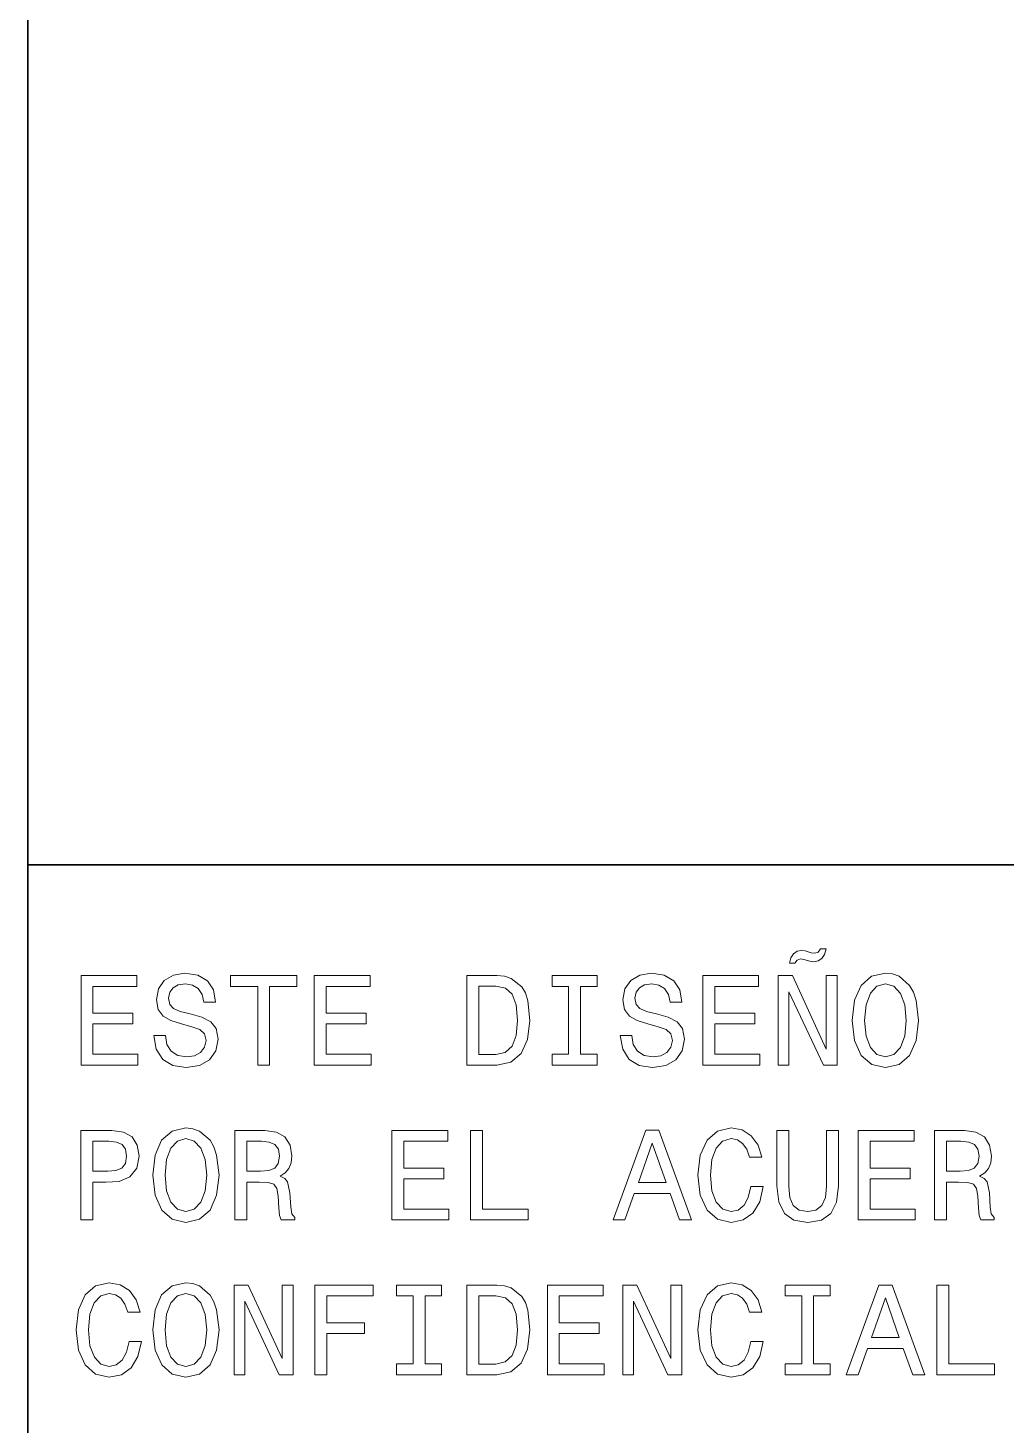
# Model space of a CAD drawing. Extents: x 14 to 2196, y -1968 to 1826.
# Drawn here: x 953.1 to 1024.1, y -890.9 to -789.6 of the extents above; entities that cross this region are included whole.
import ezdxf

# ---------------------------------------------------------------- set-up
doc = ezdxf.new("R2010")
doc.units = 0

msp = doc.modelspace()

# ---------------------------------------------------------------- linework, layer by layer
at = {"color": 7, "lineweight": 35}
for p, q in [((953.112305, -708.265381), (953.112305, -992.265381)), ((953.112305, -708.265381), (953.112305, -992.265381)), ((953.112305, -850.265381), (1173.112305, -850.265381)), ((953.112305, -850.265381), (1173.112305, -850.265381))]:
    msp.add_line(p, q, dxfattribs=at)
at = {"color": 7, "lineweight": 13}
for points in [[(1011.015747, -856.361572), (1010.613037, -856.361572), (1010.444458, -856.605103), (1010.191528, -856.680054), (1009.93866, -856.642578), (1009.498474, -856.511475), (1009.226868, -856.473999), (1008.908386, -856.539551), (1008.655518, -856.717529), (1008.458862, -857.007874), (1008.346436, -857.410583), (1008.749207, -857.410583), (1008.908386, -857.176453), (1009.161316, -857.092163), (1009.386108, -857.129578), (1009.826294, -857.251343), (1010.125977, -857.298218), (1010.435059, -857.242004), (1010.697327, -857.064026), (1010.884644, -856.773682)], [(1011.015747, -856.361572), (1010.613037, -856.361572), (1010.444458, -856.605103), (1010.191528, -856.680054), (1009.93866, -856.642578), (1009.498474, -856.511475), (1009.226868, -856.473999), (1008.908386, -856.539551), (1008.655518, -856.717529), (1008.458862, -857.007874), (1008.346436, -857.410583), (1008.749207, -857.410583), (1008.908386, -857.176453), (1009.161316, -857.092163), (1009.386108, -857.129578), (1009.826294, -857.251343), (1010.125977, -857.298218), (1010.435059, -857.242004), (1010.697327, -857.064026), (1010.884644, -856.773682)], [(956.9646, -864.800354), (961.085632, -864.800354), (961.085632, -864.013611), (957.826294, -864.013611), (957.826294, -861.812622), (960.729736, -861.812622), (960.729736, -861.035217), (957.826294, -861.035217), (957.826294, -859.087097), (961.010742, -859.087097), (961.010742, -858.300354), (956.9646, -858.300354)], [(956.9646, -864.800354), (961.085632, -864.800354), (961.085632, -864.013611), (957.826294, -864.013611), (957.826294, -861.812622), (960.729736, -861.812622), (960.729736, -861.035217), (957.826294, -861.035217), (957.826294, -859.087097), (961.010742, -859.087097), (961.010742, -858.300354), (956.9646, -858.300354)], [(963.089966, -862.655518), (962.237671, -862.655518), (962.424988, -863.648315), (962.893311, -864.378906), (963.614441, -864.819092), (964.588501, -864.978333), (965.553223, -864.82843), (966.274414, -864.416321), (966.733337, -863.770081), (966.901917, -862.917786), (966.761414, -862.14978), (966.368042, -861.653381), (965.731201, -861.325562), (964.878906, -861.082031), (964.148315, -860.904114), (963.670654, -860.698059), (963.399048, -860.398315), (963.314758, -859.930054), (963.399048, -859.508545), (963.642578, -859.190125), (964.017212, -858.974731), (964.532349, -858.89978), (965.056824, -858.993408), (965.468933, -859.246338), (965.74054, -859.667786), (965.871643, -860.239136), (966.723999, -860.239136), (966.723999, -860.220398), (966.574097, -859.339966), (966.133911, -858.684387), (965.440857, -858.272278), (964.504211, -858.131775), (963.661316, -858.272278), (963.005676, -858.665649), (962.584229, -859.274414), (962.434326, -860.061157), (962.556091, -860.763611), (962.911987, -861.241272), (963.473999, -861.559692), (964.242004, -861.803223), (965.00061, -862.018677), (965.57196, -862.224731), (965.918518, -862.524414), (966.040283, -863.011475), (965.927856, -863.507874), (965.637512, -863.882507), (965.197327, -864.116638), (964.625977, -864.191589), (963.989136, -864.088562), (963.502075, -863.788818), (963.192993, -863.301819)], [(963.089966, -862.655518), (962.237671, -862.655518), (962.424988, -863.648315), (962.893311, -864.378906), (963.614441, -864.819092), (964.588501, -864.978333), (965.553223, -864.82843), (966.274414, -864.416321), (966.733337, -863.770081), (966.901917, -862.917786), (966.761414, -862.14978), (966.368042, -861.653381), (965.731201, -861.325562), (964.878906, -861.082031), (964.148315, -860.904114), (963.670654, -860.698059), (963.399048, -860.398315), (963.314758, -859.930054), (963.399048, -859.508545), (963.642578, -859.190125), (964.017212, -858.974731), (964.532349, -858.89978), (965.056824, -858.993408), (965.468933, -859.246338), (965.74054, -859.667786), (965.871643, -860.239136), (966.723999, -860.239136), (966.723999, -860.220398), (966.574097, -859.339966), (966.133911, -858.684387), (965.440857, -858.272278), (964.504211, -858.131775), (963.661316, -858.272278), (963.005676, -858.665649), (962.584229, -859.274414), (962.434326, -860.061157), (962.556091, -860.763611), (962.911987, -861.241272), (963.473999, -861.559692), (964.242004, -861.803223), (965.00061, -862.018677), (965.57196, -862.224731), (965.918518, -862.524414), (966.040283, -863.011475), (965.927856, -863.507874), (965.637512, -863.882507), (965.197327, -864.116638), (964.625977, -864.191589), (963.989136, -864.088562), (963.502075, -863.788818), (963.192993, -863.301819)], [(969.777283, -864.800354), (970.638977, -864.800354), (970.638977, -859.087097), (972.605835, -859.087097), (972.605835, -858.300354), (967.801086, -858.300354), (967.801086, -859.087097), (969.777283, -859.087097)], [(969.777283, -864.800354), (970.638977, -864.800354), (970.638977, -859.087097), (972.605835, -859.087097), (972.605835, -858.300354), (967.801086, -858.300354), (967.801086, -859.087097), (969.777283, -859.087097)], [(973.879578, -864.800354), (978.00061, -864.800354), (978.00061, -864.013611), (974.741272, -864.013611), (974.741272, -861.812622), (977.644714, -861.812622), (977.644714, -861.035217), (974.741272, -861.035217), (974.741272, -859.087097), (977.92572, -859.087097), (977.92572, -858.300354), (973.879578, -858.300354)], [(973.879578, -864.800354), (978.00061, -864.800354), (978.00061, -864.013611), (974.741272, -864.013611), (974.741272, -861.812622), (977.644714, -861.812622), (977.644714, -861.035217), (974.741272, -861.035217), (974.741272, -859.087097), (977.92572, -859.087097), (977.92572, -858.300354), (973.879578, -858.300354)], [(987.11377, -858.300354), (984.950195, -858.300354), (984.950195, -864.800354), (987.11377, -864.800354), (988.134644, -864.594299), (988.893311, -863.966797), (989.361572, -862.945862), (989.530151, -861.550354), (989.38031, -860.126709), (989.192993, -859.564758), (988.930725, -859.115173), (988.172119, -858.506409), (987.67572, -858.356567)], [(987.11377, -858.300354), (984.950195, -858.300354), (984.950195, -864.800354), (987.11377, -864.800354), (988.134644, -864.594299), (988.893311, -863.966797), (989.361572, -862.945862), (989.530151, -861.550354), (989.38031, -860.126709), (989.192993, -859.564758), (988.930725, -859.115173), (988.172119, -858.506409), (987.67572, -858.356567)], [(992.330627, -864.013611), (991.131775, -864.013611), (991.131775, -864.800354), (994.391113, -864.800354), (994.391113, -864.013611), (993.192261, -864.013611), (993.192261, -859.087097), (994.391113, -859.087097), (994.391113, -858.300354), (991.131775, -858.300354), (991.131775, -859.087097), (992.330627, -859.087097)], [(992.330627, -864.013611), (991.131775, -864.013611), (991.131775, -864.800354), (994.391113, -864.800354), (994.391113, -864.013611), (993.192261, -864.013611), (993.192261, -859.087097), (994.391113, -859.087097), (994.391113, -858.300354), (991.131775, -858.300354), (991.131775, -859.087097), (992.330627, -859.087097)], [(996.919922, -862.655518), (996.067627, -862.655518), (996.254944, -863.648315), (996.723267, -864.378906), (997.444458, -864.819092), (998.418518, -864.978333), (999.383179, -864.82843), (1000.10437, -864.416321), (1000.563293, -863.770081), (1000.731934, -862.917786), (1000.591431, -862.14978), (1000.198059, -861.653381), (999.561157, -861.325562), (998.708862, -861.082031), (997.978271, -860.904114), (997.50061, -860.698059), (997.229004, -860.398315), (997.144714, -859.930054), (997.229004, -859.508545), (997.472534, -859.190125), (997.847168, -858.974731), (998.362305, -858.89978), (998.88678, -858.993408), (999.298889, -859.246338), (999.570496, -859.667786), (999.70166, -860.239136), (1000.553955, -860.239136), (1000.553955, -860.220398), (1000.404114, -859.339966), (999.963867, -858.684387), (999.270813, -858.272278), (998.334229, -858.131775), (997.491272, -858.272278), (996.835632, -858.665649), (996.414185, -859.274414), (996.264343, -860.061157), (996.386108, -860.763611), (996.742004, -861.241272), (997.303955, -861.559692), (998.07196, -861.803223), (998.830627, -862.018677), (999.401917, -862.224731), (999.748474, -862.524414), (999.870239, -863.011475), (999.757812, -863.507874), (999.467468, -863.882507), (999.027283, -864.116638), (998.455933, -864.191589), (997.819092, -864.088562), (997.332031, -863.788818), (997.022949, -863.301819)], [(996.919922, -862.655518), (996.067627, -862.655518), (996.254944, -863.648315), (996.723267, -864.378906), (997.444458, -864.819092), (998.418518, -864.978333), (999.383179, -864.82843), (1000.10437, -864.416321), (1000.563293, -863.770081), (1000.731934, -862.917786), (1000.591431, -862.14978), (1000.198059, -861.653381), (999.561157, -861.325562), (998.708862, -861.082031), (997.978271, -860.904114), (997.50061, -860.698059), (997.229004, -860.398315), (997.144714, -859.930054), (997.229004, -859.508545), (997.472534, -859.190125), (997.847168, -858.974731), (998.362305, -858.89978), (998.88678, -858.993408), (999.298889, -859.246338), (999.570496, -859.667786), (999.70166, -860.239136), (1000.553955, -860.239136), (1000.553955, -860.220398), (1000.404114, -859.339966), (999.963867, -858.684387), (999.270813, -858.272278), (998.334229, -858.131775), (997.491272, -858.272278), (996.835632, -858.665649), (996.414185, -859.274414), (996.264343, -860.061157), (996.386108, -860.763611), (996.742004, -861.241272), (997.303955, -861.559692), (998.07196, -861.803223), (998.830627, -862.018677), (999.401917, -862.224731), (999.748474, -862.524414), (999.870239, -863.011475), (999.757812, -863.507874), (999.467468, -863.882507), (999.027283, -864.116638), (998.455933, -864.191589), (997.819092, -864.088562), (997.332031, -863.788818), (997.022949, -863.301819)], [(1002.071228, -864.800354), (1006.192261, -864.800354), (1006.192261, -864.013611), (1002.932922, -864.013611), (1002.932922, -861.812622), (1005.836365, -861.812622), (1005.836365, -861.035217), (1002.932922, -861.035217), (1002.932922, -859.087097), (1006.117371, -859.087097), (1006.117371, -858.300354), (1002.071228, -858.300354)], [(1002.071228, -864.800354), (1006.192261, -864.800354), (1006.192261, -864.013611), (1002.932922, -864.013611), (1002.932922, -861.812622), (1005.836365, -861.812622), (1005.836365, -861.035217), (1002.932922, -861.035217), (1002.932922, -859.087097), (1006.117371, -859.087097), (1006.117371, -858.300354), (1002.071228, -858.300354)], [(1007.540955, -864.800354), (1008.318359, -864.800354), (1008.318359, -859.47113), (1010.809692, -864.800354), (1011.81189, -864.800354), (1011.81189, -858.300354), (1011.025146, -858.300354), (1011.025146, -863.629578), (1008.56189, -858.300354), (1007.540955, -858.300354)], [(1007.540955, -864.800354), (1008.318359, -864.800354), (1008.318359, -859.47113), (1010.809692, -864.800354), (1011.81189, -864.800354), (1011.81189, -858.300354), (1011.025146, -858.300354), (1011.025146, -863.629578), (1008.56189, -858.300354), (1007.540955, -858.300354)], [(1012.907715, -861.550354), (1013.076294, -863.011475), (1013.563293, -864.088562), (1014.32196, -864.75354), (1015.314758, -864.978333), (1016.298157, -864.75354), (1017.066223, -864.088562), (1017.543884, -863.011475), (1017.721802, -861.550354), (1017.543884, -860.098633), (1017.33783, -859.508545), (1017.066223, -859.021545), (1016.298157, -858.356567), (1015.829895, -858.187988), (1015.314758, -858.122375), (1014.312622, -858.356567), (1013.553955, -859.012146), (1013.076294, -860.089233)], [(1012.907715, -861.550354), (1013.076294, -863.011475), (1013.563293, -864.088562), (1014.32196, -864.75354), (1015.314758, -864.978333), (1016.298157, -864.75354), (1017.066223, -864.088562), (1017.543884, -863.011475), (1017.721802, -861.550354), (1017.543884, -860.098633), (1017.33783, -859.508545), (1017.066223, -859.021545), (1016.298157, -858.356567), (1015.829895, -858.187988), (1015.314758, -858.122375), (1014.312622, -858.356567), (1013.553955, -859.012146), (1013.076294, -860.089233)], [(987.048157, -859.077759), (987.76001, -859.218201), (988.247009, -859.649048), (988.537354, -860.417053), (988.631042, -861.550354), (988.528015, -862.646179), (988.237671, -863.414185), (987.741272, -863.873108), (987.048157, -864.022949), (985.821228, -864.022949), (985.821228, -859.077759)], [(987.048157, -859.077759), (987.76001, -859.218201), (988.247009, -859.649048), (988.537354, -860.417053), (988.631042, -861.550354), (988.528015, -862.646179), (988.237671, -863.414185), (987.741272, -863.873108), (987.048157, -864.022949), (985.821228, -864.022949), (985.821228, -859.077759)], [(1013.806824, -861.550354), (1013.909851, -860.417053), (1014.218933, -859.583496), (1014.696594, -859.077759), (1015.314758, -858.89978), (1015.923523, -859.077759), (1016.401184, -859.592834), (1016.710266, -860.426453), (1016.822693, -861.550354), (1016.710266, -862.683655), (1016.401184, -863.517212), (1015.923523, -864.022949), (1015.314758, -864.191589), (1014.696594, -864.022949), (1014.218933, -863.517212), (1013.909851, -862.692993)], [(1013.806824, -861.550354), (1013.909851, -860.417053), (1014.218933, -859.583496), (1014.696594, -859.077759), (1015.314758, -858.89978), (1015.923523, -859.077759), (1016.401184, -859.592834), (1016.710266, -860.426453), (1016.822693, -861.550354), (1016.710266, -862.683655), (1016.401184, -863.517212), (1015.923523, -864.022949), (1015.314758, -864.191589), (1014.696594, -864.022949), (1014.218933, -863.517212), (1013.909851, -862.692993)], [(956.955261, -876.030151), (957.816895, -876.030151), (957.816895, -873.285889), (958.772217, -873.285889), (959.736938, -873.239075), (960.504944, -872.911255), (961.001343, -872.274414), (961.169922, -871.40332), (961.038818, -870.5979), (960.664185, -870.007812), (960.046021, -869.651917), (959.203064, -869.530151), (956.955261, -869.530151)], [(956.955261, -876.030151), (957.816895, -876.030151), (957.816895, -873.285889), (958.772217, -873.285889), (959.736938, -873.239075), (960.504944, -872.911255), (961.001343, -872.274414), (961.169922, -871.40332), (961.038818, -870.5979), (960.664185, -870.007812), (960.046021, -869.651917), (959.203064, -869.530151), (956.955261, -869.530151)], [(962.16272, -872.780151), (962.331299, -874.241272), (962.818359, -875.318359), (963.577026, -875.983337), (964.569824, -876.20813), (965.553223, -875.983337), (966.321228, -875.318359), (966.798889, -874.241272), (966.976868, -872.780151), (966.798889, -871.32843), (966.592834, -870.738342), (966.321228, -870.251343), (965.553223, -869.586365), (965.0849, -869.417786), (964.569824, -869.352173), (963.567627, -869.586365), (962.80896, -870.241943), (962.331299, -871.319031)], [(962.16272, -872.780151), (962.331299, -874.241272), (962.818359, -875.318359), (963.577026, -875.983337), (964.569824, -876.20813), (965.553223, -875.983337), (966.321228, -875.318359), (966.798889, -874.241272), (966.976868, -872.780151), (966.798889, -871.32843), (966.592834, -870.738342), (966.321228, -870.251343), (965.553223, -869.586365), (965.0849, -869.417786), (964.569824, -869.352173), (963.567627, -869.586365), (962.80896, -870.241943), (962.331299, -871.319031)], [(968.119507, -876.030151), (968.99054, -876.030151), (968.99054, -873.285889), (969.88031, -873.285889), (970.53595, -873.314026), (970.948059, -873.445129), (971.172852, -873.754211), (971.266479, -874.306824), (971.313293, -875.149719), (971.369507, -875.702332), (971.481873, -876.030151), (972.465332, -876.030151), (972.465332, -875.852173), (972.249939, -875.589966), (972.174988, -875.102905), (972.109436, -874.053955), (971.950195, -873.27655), (971.734802, -873.03302), (971.397583, -872.855103), (971.772217, -872.620911), (972.034485, -872.293091), (972.203064, -871.881042), (972.259277, -871.384644), (972.128174, -870.5979), (971.75354, -870.007812), (971.135376, -869.651917), (970.292419, -869.530151), (968.119507, -869.530151)], [(968.119507, -876.030151), (968.99054, -876.030151), (968.99054, -873.285889), (969.88031, -873.285889), (970.53595, -873.314026), (970.948059, -873.445129), (971.172852, -873.754211), (971.266479, -874.306824), (971.313293, -875.149719), (971.369507, -875.702332), (971.481873, -876.030151), (972.465332, -876.030151), (972.465332, -875.852173), (972.249939, -875.589966), (972.174988, -875.102905), (972.109436, -874.053955), (971.950195, -873.27655), (971.734802, -873.03302), (971.397583, -872.855103), (971.772217, -872.620911), (972.034485, -872.293091), (972.203064, -871.881042), (972.259277, -871.384644), (972.128174, -870.5979), (971.75354, -870.007812), (971.135376, -869.651917), (970.292419, -869.530151), (968.119507, -869.530151)], [(979.517944, -876.030151), (983.638977, -876.030151), (983.638977, -875.243408), (980.379578, -875.243408), (980.379578, -873.042419), (983.283081, -873.042419), (983.283081, -872.265015), (980.379578, -872.265015), (980.379578, -870.316895), (983.564026, -870.316895), (983.564026, -869.530151), (979.517944, -869.530151)], [(979.517944, -876.030151), (983.638977, -876.030151), (983.638977, -875.243408), (980.379578, -875.243408), (980.379578, -873.042419), (983.283081, -873.042419), (983.283081, -872.265015), (980.379578, -872.265015), (980.379578, -870.316895), (983.564026, -870.316895), (983.564026, -869.530151), (979.517944, -869.530151)], [(985.221802, -876.030151), (989.399048, -876.030151), (989.399048, -875.243408), (986.083496, -875.243408), (986.083496, -869.530151), (985.221802, -869.530151)], [(985.221802, -876.030151), (989.399048, -876.030151), (989.399048, -875.243408), (986.083496, -875.243408), (986.083496, -869.530151), (985.221802, -869.530151)], [(995.55249, -876.030151), (996.414185, -876.030151), (997.0979, -874.119507), (999.692261, -874.119507), (1000.375977, -876.030151), (1001.256409, -876.030151), (998.877441, -869.520813), (997.922119, -869.520813)], [(995.55249, -876.030151), (996.414185, -876.030151), (997.0979, -874.119507), (999.692261, -874.119507), (1000.375977, -876.030151), (1001.256409, -876.030151), (998.877441, -869.520813), (997.922119, -869.520813)], [(1005.55542, -873.613708), (1005.368042, -874.400452), (1005.05896, -874.962402), (1004.628174, -875.30896), (1004.122375, -875.421387), (1003.513611, -875.252747), (1003.03595, -874.747009), (1002.717468, -873.922791), (1002.614441, -872.780151), (1002.717468, -871.646851), (1003.02655, -870.813293), (1003.504211, -870.307556), (1004.122375, -870.129578), (1004.57196, -870.223206), (1004.955933, -870.485474), (1005.255676, -870.906982), (1005.461731, -871.487671), (1006.351501, -871.487671), (1006.070496, -870.5979), (1005.583496, -869.923523), (1004.918518, -869.502075), (1004.122375, -869.352173), (1003.129578, -869.586365), (1002.370972, -870.241943), (1001.883911, -871.319031), (1001.715332, -872.780151), (1001.883911, -874.241272), (1002.370972, -875.318359), (1003.129578, -875.983337), (1004.122375, -876.20813), (1004.993408, -876.030151), (1005.695862, -875.533752), (1006.192261, -874.718933), (1006.454529, -873.613708)], [(1005.55542, -873.613708), (1005.368042, -874.400452), (1005.05896, -874.962402), (1004.628174, -875.30896), (1004.122375, -875.421387), (1003.513611, -875.252747), (1003.03595, -874.747009), (1002.717468, -873.922791), (1002.614441, -872.780151), (1002.717468, -871.646851), (1003.02655, -870.813293), (1003.504211, -870.307556), (1004.122375, -870.129578), (1004.57196, -870.223206), (1004.955933, -870.485474), (1005.255676, -870.906982), (1005.461731, -871.487671), (1006.351501, -871.487671), (1006.070496, -870.5979), (1005.583496, -869.923523), (1004.918518, -869.502075), (1004.122375, -869.352173), (1003.129578, -869.586365), (1002.370972, -870.241943), (1001.883911, -871.319031), (1001.715332, -872.780151), (1001.883911, -874.241272), (1002.370972, -875.318359), (1003.129578, -875.983337), (1004.122375, -876.20813), (1004.993408, -876.030151), (1005.695862, -875.533752), (1006.192261, -874.718933), (1006.454529, -873.613708)], [(1007.437927, -873.557556), (1007.569092, -874.728271), (1007.981201, -875.561829), (1008.674255, -876.03949), (1009.676453, -876.20813), (1010.669189, -876.03949), (1011.362305, -875.561829), (1011.774414, -874.737671), (1011.914917, -873.557556), (1011.914917, -869.530151), (1011.043884, -869.530151), (1011.043884, -873.60437), (1010.959595, -874.400452), (1010.706665, -874.971802), (1010.275879, -875.30896), (1009.676453, -875.421387), (1009.058289, -875.30896), (1008.627441, -874.971802), (1008.374573, -874.409851), (1008.299622, -873.60437), (1008.299622, -869.530151), (1007.437927, -869.530151)], [(1007.437927, -873.557556), (1007.569092, -874.728271), (1007.981201, -875.561829), (1008.674255, -876.03949), (1009.676453, -876.20813), (1010.669189, -876.03949), (1011.362305, -875.561829), (1011.774414, -874.737671), (1011.914917, -873.557556), (1011.914917, -869.530151), (1011.043884, -869.530151), (1011.043884, -873.60437), (1010.959595, -874.400452), (1010.706665, -874.971802), (1010.275879, -875.30896), (1009.676453, -875.421387), (1009.058289, -875.30896), (1008.627441, -874.971802), (1008.374573, -874.409851), (1008.299622, -873.60437), (1008.299622, -869.530151), (1007.437927, -869.530151)], [(1013.3479, -876.030151), (1017.468933, -876.030151), (1017.468933, -875.243408), (1014.209595, -875.243408), (1014.209595, -873.042419), (1017.113037, -873.042419), (1017.113037, -872.265015), (1014.209595, -872.265015), (1014.209595, -870.316895), (1017.393982, -870.316895), (1017.393982, -869.530151), (1013.3479, -869.530151)], [(1013.3479, -876.030151), (1017.468933, -876.030151), (1017.468933, -875.243408), (1014.209595, -875.243408), (1014.209595, -873.042419), (1017.113037, -873.042419), (1017.113037, -872.265015), (1014.209595, -872.265015), (1014.209595, -870.316895), (1017.393982, -870.316895), (1017.393982, -869.530151), (1013.3479, -869.530151)], [(1018.864441, -876.030151), (1019.735474, -876.030151), (1019.735474, -873.285889), (1020.625244, -873.285889), (1021.280884, -873.314026), (1021.692993, -873.445129), (1021.917786, -873.754211), (1022.011475, -874.306824), (1022.058289, -875.149719), (1022.114441, -875.702332), (1022.226868, -876.030151), (1023.210266, -876.030151), (1023.210266, -875.852173), (1022.994873, -875.589966), (1022.919922, -875.102905), (1022.85437, -874.053955), (1022.69519, -873.27655), (1022.479736, -873.03302), (1022.142578, -872.855103), (1022.517212, -872.620911), (1022.779419, -872.293091), (1022.948059, -871.881042), (1023.004211, -871.384644), (1022.873108, -870.5979), (1022.498474, -870.007812), (1021.88031, -869.651917), (1021.037354, -869.530151), (1018.864441, -869.530151)], [(1018.864441, -876.030151), (1019.735474, -876.030151), (1019.735474, -873.285889), (1020.625244, -873.285889), (1021.280884, -873.314026), (1021.692993, -873.445129), (1021.917786, -873.754211), (1022.011475, -874.306824), (1022.058289, -875.149719), (1022.114441, -875.702332), (1022.226868, -876.030151), (1023.210266, -876.030151), (1023.210266, -875.852173), (1022.994873, -875.589966), (1022.919922, -875.102905), (1022.85437, -874.053955), (1022.69519, -873.27655), (1022.479736, -873.03302), (1022.142578, -872.855103), (1022.517212, -872.620911), (1022.779419, -872.293091), (1022.948059, -871.881042), (1023.004211, -871.384644), (1022.873108, -870.5979), (1022.498474, -870.007812), (1021.88031, -869.651917), (1021.037354, -869.530151), (1018.864441, -869.530151)], [(958.968933, -870.326233), (959.530884, -870.382446), (959.942993, -870.560425), (960.186523, -870.888245), (960.270813, -871.40332), (960.177124, -871.946594), (959.924255, -872.274414), (959.493408, -872.442993), (958.903381, -872.489807), (957.816895, -872.489807), (957.816895, -870.326233)], [(958.968933, -870.326233), (959.530884, -870.382446), (959.942993, -870.560425), (960.186523, -870.888245), (960.270813, -871.40332), (960.177124, -871.946594), (959.924255, -872.274414), (959.493408, -872.442993), (958.903381, -872.489807), (957.816895, -872.489807), (957.816895, -870.326233)], [(963.06189, -872.780151), (963.164917, -871.646851), (963.473999, -870.813293), (963.95166, -870.307556), (964.569824, -870.129578), (965.178589, -870.307556), (965.65625, -870.822632), (965.965332, -871.65625), (966.077698, -872.780151), (965.965332, -873.913452), (965.65625, -874.747009), (965.178589, -875.252747), (964.569824, -875.421387), (963.95166, -875.252747), (963.473999, -874.747009), (963.164917, -873.922791)], [(963.06189, -872.780151), (963.164917, -871.646851), (963.473999, -870.813293), (963.95166, -870.307556), (964.569824, -870.129578), (965.178589, -870.307556), (965.65625, -870.822632), (965.965332, -871.65625), (966.077698, -872.780151), (965.965332, -873.913452), (965.65625, -874.747009), (965.178589, -875.252747), (964.569824, -875.421387), (963.95166, -875.252747), (963.473999, -874.747009), (963.164917, -873.922791)], [(970.048889, -870.326233), (970.620239, -870.382446), (971.022949, -870.560425), (971.275879, -870.888245), (971.360168, -871.40332), (971.266479, -871.946594), (971.013611, -872.274414), (970.582764, -872.442993), (969.992737, -872.489807), (968.99054, -872.489807), (968.99054, -870.326233)], [(970.048889, -870.326233), (970.620239, -870.382446), (971.022949, -870.560425), (971.275879, -870.888245), (971.360168, -871.40332), (971.266479, -871.946594), (971.013611, -872.274414), (970.582764, -872.442993), (969.992737, -872.489807), (968.99054, -872.489807), (968.99054, -870.326233)], [(997.397583, -873.323364), (998.39978, -870.457397), (999.401917, -873.323364)], [(997.397583, -873.323364), (998.39978, -870.457397), (999.401917, -873.323364)], [(1020.793884, -870.326233), (1021.365173, -870.382446), (1021.767944, -870.560425), (1022.020813, -870.888245), (1022.105103, -871.40332), (1022.011475, -871.946594), (1021.758545, -872.274414), (1021.327698, -872.442993), (1020.737671, -872.489807), (1019.735474, -872.489807), (1019.735474, -870.326233)], [(1020.793884, -870.326233), (1021.365173, -870.382446), (1021.767944, -870.560425), (1022.020813, -870.888245), (1022.105103, -871.40332), (1022.011475, -871.946594), (1021.758545, -872.274414), (1021.327698, -872.442993), (1020.737671, -872.489807), (1019.735474, -872.489807), (1019.735474, -870.326233)], [(960.44873, -884.843567), (960.261414, -885.63031), (959.952393, -886.192261), (959.521545, -886.538818), (959.015747, -886.651245), (958.406982, -886.482605), (957.929321, -885.976868), (957.61084, -885.152649), (957.507812, -884.01001), (957.61084, -882.876709), (957.919922, -882.043152), (958.397583, -881.537415), (959.015747, -881.359436), (959.465332, -881.453064), (959.849365, -881.715332), (960.149048, -882.136841), (960.355103, -882.717529), (961.244873, -882.717529), (960.963867, -881.827759), (960.476868, -881.153381), (959.81189, -880.731934), (959.015747, -880.582031), (958.022949, -880.816223), (957.264343, -881.471802), (956.777283, -882.548889), (956.608704, -884.01001), (956.777283, -885.47113), (957.264343, -886.548218), (958.022949, -887.213196), (959.015747, -887.437988), (959.88678, -887.26001), (960.589233, -886.763611), (961.085632, -885.948792), (961.3479, -884.843567)], [(960.44873, -884.843567), (960.261414, -885.63031), (959.952393, -886.192261), (959.521545, -886.538818), (959.015747, -886.651245), (958.406982, -886.482605), (957.929321, -885.976868), (957.61084, -885.152649), (957.507812, -884.01001), (957.61084, -882.876709), (957.919922, -882.043152), (958.397583, -881.537415), (959.015747, -881.359436), (959.465332, -881.453064), (959.849365, -881.715332), (960.149048, -882.136841), (960.355103, -882.717529), (961.244873, -882.717529), (960.963867, -881.827759), (960.476868, -881.153381), (959.81189, -880.731934), (959.015747, -880.582031), (958.022949, -880.816223), (957.264343, -881.471802), (956.777283, -882.548889), (956.608704, -884.01001), (956.777283, -885.47113), (957.264343, -886.548218), (958.022949, -887.213196), (959.015747, -887.437988), (959.88678, -887.26001), (960.589233, -886.763611), (961.085632, -885.948792), (961.3479, -884.843567)], [(962.16272, -884.01001), (962.331299, -885.47113), (962.818359, -886.548218), (963.577026, -887.213196), (964.569824, -887.437988), (965.553223, -887.213196), (966.321228, -886.548218), (966.798889, -885.47113), (966.976868, -884.01001), (966.798889, -882.558289), (966.592834, -881.968201), (966.321228, -881.481201), (965.553223, -880.816223), (965.0849, -880.647644), (964.569824, -880.582031), (963.567627, -880.816223), (962.80896, -881.471802), (962.331299, -882.548889)], [(962.16272, -884.01001), (962.331299, -885.47113), (962.818359, -886.548218), (963.577026, -887.213196), (964.569824, -887.437988), (965.553223, -887.213196), (966.321228, -886.548218), (966.798889, -885.47113), (966.976868, -884.01001), (966.798889, -882.558289), (966.592834, -881.968201), (966.321228, -881.481201), (965.553223, -880.816223), (965.0849, -880.647644), (964.569824, -880.582031), (963.567627, -880.816223), (962.80896, -881.471802), (962.331299, -882.548889)], [(968.072693, -887.26001), (968.850037, -887.26001), (968.850037, -881.930786), (971.341431, -887.26001), (972.343567, -887.26001), (972.343567, -880.76001), (971.556824, -880.76001), (971.556824, -886.089233), (969.093567, -880.76001), (968.072693, -880.76001)], [(968.072693, -887.26001), (968.850037, -887.26001), (968.850037, -881.930786), (971.341431, -887.26001), (972.343567, -887.26001), (972.343567, -880.76001), (971.556824, -880.76001), (971.556824, -886.089233), (969.093567, -880.76001), (968.072693, -880.76001)], [(973.926453, -887.26001), (974.797485, -887.26001), (974.797485, -884.272278), (977.532349, -884.272278), (977.532349, -883.494873), (974.797485, -883.494873), (974.797485, -881.546753), (978.159851, -881.546753), (978.159851, -880.76001), (973.926453, -880.76001)], [(973.926453, -887.26001), (974.797485, -887.26001), (974.797485, -884.272278), (977.532349, -884.272278), (977.532349, -883.494873), (974.797485, -883.494873), (974.797485, -881.546753), (978.159851, -881.546753), (978.159851, -880.76001), (973.926453, -880.76001)], [(981.053955, -886.473267), (979.855103, -886.473267), (979.855103, -887.26001), (983.114441, -887.26001), (983.114441, -886.473267), (981.915649, -886.473267), (981.915649, -881.546753), (983.114441, -881.546753), (983.114441, -880.76001), (979.855103, -880.76001), (979.855103, -881.546753), (981.053955, -881.546753)], [(981.053955, -886.473267), (979.855103, -886.473267), (979.855103, -887.26001), (983.114441, -887.26001), (983.114441, -886.473267), (981.915649, -886.473267), (981.915649, -881.546753), (983.114441, -881.546753), (983.114441, -880.76001), (979.855103, -880.76001), (979.855103, -881.546753), (981.053955, -881.546753)], [(987.11377, -880.76001), (984.950195, -880.76001), (984.950195, -887.26001), (987.11377, -887.26001), (988.134644, -887.053955), (988.893311, -886.426453), (989.361572, -885.405518), (989.530151, -884.01001), (989.38031, -882.586365), (989.192993, -882.024414), (988.930725, -881.574829), (988.172119, -880.966064), (987.67572, -880.816223)], [(987.11377, -880.76001), (984.950195, -880.76001), (984.950195, -887.26001), (987.11377, -887.26001), (988.134644, -887.053955), (988.893311, -886.426453), (989.361572, -885.405518), (989.530151, -884.01001), (989.38031, -882.586365), (989.192993, -882.024414), (988.930725, -881.574829), (988.172119, -880.966064), (987.67572, -880.816223)], [(990.794556, -887.26001), (994.915649, -887.26001), (994.915649, -886.473267), (991.65625, -886.473267), (991.65625, -884.272278), (994.559692, -884.272278), (994.559692, -883.494873), (991.65625, -883.494873), (991.65625, -881.546753), (994.840698, -881.546753), (994.840698, -880.76001), (990.794556, -880.76001)], [(990.794556, -887.26001), (994.915649, -887.26001), (994.915649, -886.473267), (991.65625, -886.473267), (991.65625, -884.272278), (994.559692, -884.272278), (994.559692, -883.494873), (991.65625, -883.494873), (991.65625, -881.546753), (994.840698, -881.546753), (994.840698, -880.76001), (990.794556, -880.76001)], [(996.264343, -887.26001), (997.041687, -887.26001), (997.041687, -881.930786), (999.533081, -887.26001), (1000.535217, -887.26001), (1000.535217, -880.76001), (999.748474, -880.76001), (999.748474, -886.089233), (997.285217, -880.76001), (996.264343, -880.76001)], [(996.264343, -887.26001), (997.041687, -887.26001), (997.041687, -881.930786), (999.533081, -887.26001), (1000.535217, -887.26001), (1000.535217, -880.76001), (999.748474, -880.76001), (999.748474, -886.089233), (997.285217, -880.76001), (996.264343, -880.76001)], [(1005.55542, -884.843567), (1005.368042, -885.63031), (1005.05896, -886.192261), (1004.628174, -886.538818), (1004.122375, -886.651245), (1003.513611, -886.482605), (1003.03595, -885.976868), (1002.717468, -885.152649), (1002.614441, -884.01001), (1002.717468, -882.876709), (1003.02655, -882.043152), (1003.504211, -881.537415), (1004.122375, -881.359436), (1004.57196, -881.453064), (1004.955933, -881.715332), (1005.255676, -882.136841), (1005.461731, -882.717529), (1006.351501, -882.717529), (1006.070496, -881.827759), (1005.583496, -881.153381), (1004.918518, -880.731934), (1004.122375, -880.582031), (1003.129578, -880.816223), (1002.370972, -881.471802), (1001.883911, -882.548889), (1001.715332, -884.01001), (1001.883911, -885.47113), (1002.370972, -886.548218), (1003.129578, -887.213196), (1004.122375, -887.437988), (1004.993408, -887.26001), (1005.695862, -886.763611), (1006.192261, -885.948792), (1006.454529, -884.843567)], [(1005.55542, -884.843567), (1005.368042, -885.63031), (1005.05896, -886.192261), (1004.628174, -886.538818), (1004.122375, -886.651245), (1003.513611, -886.482605), (1003.03595, -885.976868), (1002.717468, -885.152649), (1002.614441, -884.01001), (1002.717468, -882.876709), (1003.02655, -882.043152), (1003.504211, -881.537415), (1004.122375, -881.359436), (1004.57196, -881.453064), (1004.955933, -881.715332), (1005.255676, -882.136841), (1005.461731, -882.717529), (1006.351501, -882.717529), (1006.070496, -881.827759), (1005.583496, -881.153381), (1004.918518, -880.731934), (1004.122375, -880.582031), (1003.129578, -880.816223), (1002.370972, -881.471802), (1001.883911, -882.548889), (1001.715332, -884.01001), (1001.883911, -885.47113), (1002.370972, -886.548218), (1003.129578, -887.213196), (1004.122375, -887.437988), (1004.993408, -887.26001), (1005.695862, -886.763611), (1006.192261, -885.948792), (1006.454529, -884.843567)], [(1009.245605, -886.473267), (1008.046753, -886.473267), (1008.046753, -887.26001), (1011.306091, -887.26001), (1011.306091, -886.473267), (1010.107239, -886.473267), (1010.107239, -881.546753), (1011.306091, -881.546753), (1011.306091, -880.76001), (1008.046753, -880.76001), (1008.046753, -881.546753), (1009.245605, -881.546753)], [(1009.245605, -886.473267), (1008.046753, -886.473267), (1008.046753, -887.26001), (1011.306091, -887.26001), (1011.306091, -886.473267), (1010.107239, -886.473267), (1010.107239, -881.546753), (1011.306091, -881.546753), (1011.306091, -880.76001), (1008.046753, -880.76001), (1008.046753, -881.546753), (1009.245605, -881.546753)], [(1012.467468, -887.26001), (1013.329163, -887.26001), (1014.012878, -885.349365), (1016.607239, -885.349365), (1017.290955, -887.26001), (1018.171387, -887.26001), (1015.792419, -880.750671), (1014.837097, -880.750671)], [(1012.467468, -887.26001), (1013.329163, -887.26001), (1014.012878, -885.349365), (1016.607239, -885.349365), (1017.290955, -887.26001), (1018.171387, -887.26001), (1015.792419, -880.750671), (1014.837097, -880.750671)], [(1019.051758, -887.26001), (1023.229004, -887.26001), (1023.229004, -886.473267), (1019.913452, -886.473267), (1019.913452, -880.76001), (1019.051758, -880.76001)], [(1019.051758, -887.26001), (1023.229004, -887.26001), (1023.229004, -886.473267), (1019.913452, -886.473267), (1019.913452, -880.76001), (1019.051758, -880.76001)], [(963.06189, -884.01001), (963.164917, -882.876709), (963.473999, -882.043152), (963.95166, -881.537415), (964.569824, -881.359436), (965.178589, -881.537415), (965.65625, -882.05249), (965.965332, -882.886108), (966.077698, -884.01001), (965.965332, -885.143311), (965.65625, -885.976868), (965.178589, -886.482605), (964.569824, -886.651245), (963.95166, -886.482605), (963.473999, -885.976868), (963.164917, -885.152649)], [(963.06189, -884.01001), (963.164917, -882.876709), (963.473999, -882.043152), (963.95166, -881.537415), (964.569824, -881.359436), (965.178589, -881.537415), (965.65625, -882.05249), (965.965332, -882.886108), (966.077698, -884.01001), (965.965332, -885.143311), (965.65625, -885.976868), (965.178589, -886.482605), (964.569824, -886.651245), (963.95166, -886.482605), (963.473999, -885.976868), (963.164917, -885.152649)], [(987.048157, -881.537415), (987.76001, -881.677856), (988.247009, -882.108704), (988.537354, -882.876709), (988.631042, -884.01001), (988.528015, -885.105835), (988.237671, -885.87384), (987.741272, -886.332764), (987.048157, -886.482605), (985.821228, -886.482605), (985.821228, -881.537415)], [(987.048157, -881.537415), (987.76001, -881.677856), (988.247009, -882.108704), (988.537354, -882.876709), (988.631042, -884.01001), (988.528015, -885.105835), (988.237671, -885.87384), (987.741272, -886.332764), (987.048157, -886.482605), (985.821228, -886.482605), (985.821228, -881.537415)], [(1014.312622, -884.553223), (1015.314758, -881.687256), (1016.316895, -884.553223)], [(1014.312622, -884.553223), (1015.314758, -881.687256), (1016.316895, -884.553223)]]:
    msp.add_lwpolyline(points, close=True, dxfattribs=at)

doc.saveas('drawing.dxf')
